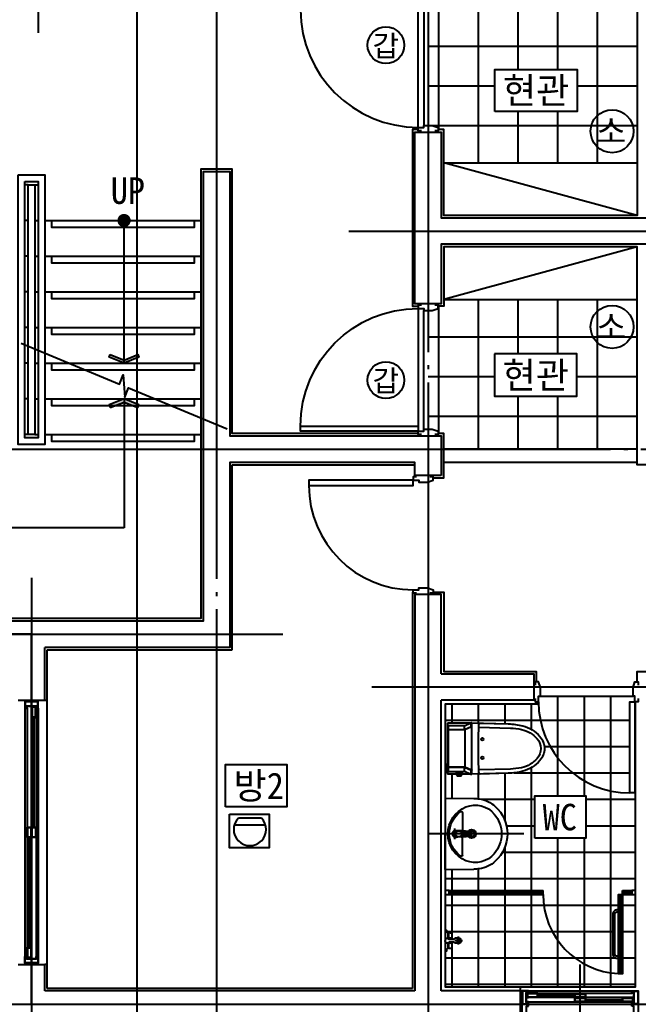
# Model space of a CAD drawing. Header units: millimetres. Extents: x 0 to 42050, y 0 to 29700.
# Drawn here: x 13946 to 18625, y 9952 to 17404 of the extents above; entities that cross this region are included whole.
import ezdxf
from ezdxf.enums import TextEntityAlignment as Align

# ---------------------------------------------------------------- set-up
doc = ezdxf.new("R2010")
doc.units = ezdxf.units.MM
doc.header["$LTSCALE"] = 100
doc.linetypes.add('CEN', pattern=[52.3, 50, -1, 0.3, -1])
for name, color, linetype in [('2SEC', 2, 'Continuous'), ('AA-DWXM-DOOR', 7, 'Continuous'), ('CEN', 1, 'CEN'), ('COL', 2, 'Continuous'), ('COR', 4, 'Continuous'), ('ELE-1', 4, 'Continuous'), ('ELE-2', 8, 'Continuous'), ('ETC', 6, 'Continuous'), ('FIN', 6, 'Continuous'), ('HAT', 8, 'Continuous'), ('RXANNOT', 6, 'Continuous'), ('RXDOOR', 6, 'Continuous'), ('TEXT', 3, 'Continuous'), ('TOILET', 6, 'Continuous'), ('WID', 4, 'Continuous'), ('WID-S', 3, 'Continuous'), ('감지기', 2, 'Continuous'), ('글씨', 3, 'Continuous'), ('마감선', 8, 'Continuous'), ('해치-1', 8, 'Continuous')]:
    doc.layers.add(name, color=color, linetype=linetype)
doc.layers.add('DEFPOINT', color=171, linetype='Continuous', plot=False)
doc.styles.add('굴림체', font='')
doc.styles.get('굴림체').set_extended_font_data('GulimChe')

# ---------------------------------------------------------------- blocks, each defined once
blk = doc.blocks.new('1000문WELKJWLT')
at = {"layer": 'RXDOOR'}
blk.add_lwpolyline([(485, 0), (485, 890), (445, 890), (445, 0)], close=True, dxfattribs=at)
for points in [[(-470, -24), (-470, 0), (-445, 0), (-445, -43), (-430, -43), (-430, -107), (-445, -150), (-470, -150), (-470, -126)], [(510, -24), (510, 0), (485, 0), (485, -43), (470, -43), (470, -107), (485, -150), (510, -150), (510, -126)]]:
    blk.add_lwpolyline(points, dxfattribs=at)
at = {"layer": 'RXDOOR', "color": 7}
blk.add_arc((445, 0), 890, 90, 180, dxfattribs=at)
at = {"layer": '해치-1'}
for p, q in [((-445, 0), (445, 0)), ((470, -43), (-430, -43))]:
    blk.add_line(p, q, dxfattribs=at)
blk = doc.blocks.new('샤워기1')
at = {"layer": 'TOILET'}
for p, q in [((0, -80), (0, 80)), ((5, 80), (0, 80)), ((10, 65), (10, 75)), ((20, 60), (15, 60)), ((20, 20), (20, 60)), ((25, 25), (25, 55)), ((40, 60), (30, 60)), ((40, 20), (30, 20)), ((66.9, 10), (30, 10)), ((50, 30), (50, 50)), ((100, 20), (76.9, 20)), ((100, 29.5), (100, -31)), ((10, -75), (10, -65)), ((20, -60), (15, -60)), ((20, -60), (20, -20)), ((25, -55), (25, -25)), ((66.9, -10), (30, -10)), ((40, -20), (30, -20)), ((40, -60), (30, -60)), ((50, -50), (50, -30)), ((66.9, -11), (66.9, -10)), ((130, 0), (72.7, 0)), ((100, -20), (75.9, -20)), ((5, -80), (0, -80))]:
    blk.add_line(p, q, dxfattribs=at)
blk.add_circle((100, 0), 12.9, dxfattribs=at)
for centre, radius, start, end in [((5, 75), 5, 360, 90), ((20, 0), 20, 90, 270), ((15, 65), 5, 180, 270), ((30, 20), 10, 180, 270), ((30, 55), 5, 90, 180), ((30, 25), 5, 180, 270), ((40, 50), 10, 360, 90), ((40, 30), 10, 270, 360), ((76.9, 10), 10, 90, 180), ((100, 0), 20, 360, 90), ((15, -65), 5, 90, 180), ((30, -20), 10, 90, 180), ((30, -25), 5, 90, 180), ((30, -55), 5, 180, 270), ((40, -30), 10, 360, 90), ((40, -50), 10, 270, 360), ((75.9, -11), 9, 180, 270), ((100, 0), 20, 270, 360), ((5, -75), 5, 270, 360)]:
    blk.add_arc(centre, radius, start, end, dxfattribs=at)
blk = doc.blocks.new('l-209')
at = {"layer": 'TOILET'}
for p, q in [((0, -595), (0, 125)), ((-270, 0), (-267.8, -216.1)), ((-270, 0), (0, 0)), ((270, 0), (0, 0)), ((270, 0), (267.8, -216.1)), ((-40, -70), (40, -70)), ((-160, -130), (0, -130)), ((160, -130), (0, -130))]:
    blk.add_line(p, q, dxfattribs=at)
for centre, radius, start, end in [((0, -240), 220, 90, 157.72575), ((0, -240), 210, 90, 143.1301), ((0, -240), 220, 22.27425, 90), ((0, -240), 210, 36.8699, 90), ((-160, -120), 10, 143.1301, 270), ((160, -120), 10, 270, 36.8699), ((32.1, -213.1), 300, 180.5731, 188.56321), ((-31, -227.3), 186.5, 157.72575, 230.26789), ((0, -200), 32.5, 122.41105, 57.58892), ((0, -200), 20.5, 138.39442, 41.60543), ((-0.1, -166.8), 11.3, 220.16728, 341.75722), ((31, -227.3), 186.5, 309.73211, 22.27425), ((-32.1, -213.1), 300, 351.43679, 359.4269), ((-37.1, -223.5), 230, 188.56321, 222.1434), ((37.1, -223.5), 230, 317.8566, 351.43679), ((0, -190), 235, 230.26789, 270), ((0, -190), 235, 270, 309.73211), ((0, -190), 280, 222.1434, 270), ((0, -190), 280, 270, 317.8566)]:
    blk.add_arc(centre, radius, start, end, dxfattribs=at)
blk.add_rational_spline([(-24, -77), (-24, -67), (-17, -60), (-9.9, -53), (0, -53)], [1, 0.923873602377, 1, 0.923873602377, 1], degree=2, knots=[-1, -1, -1, -0.5, -0.5, 0, 0, 0], dxfattribs=at)
for points, weights in [([(-23.5, -95.8), (-23.4, -72.3), (0, -72.4)], [1, 0.707125523923, 1]), ([(0, -53), (24, -53), (24, -77)], [1, 0.707185412155, 1]), ([(0, -72.4), (23.4, -72.3), (23.5, -95.8)], [1, 0.707125531839, 1]), ([(-23.7, -86.7), (-23.8, -85.7), (-23.8, -84.6)], [1, 0.999999988358, 1]), ([(-23.5, -96.4), (-23.5, -96.1), (-23.5, -95.8)], [1, 0.999912292231, 1]), ([(-22.7, -101.7), (-23.4, -99.1), (-23.5, -96.4)], [1, 0.993428574872, 1]), ([(-21, -131.5), (-21.5, -125.5), (-23.3, -99.1)], [1, 0.999993738718, 1]), ([(-22.6, -103.5), (-21.9, -110.6), (-17.5, -116.2)], [0.999999998303, 0.961287898842, 1]), ([(-17.1, -175.5), (-19.3, -153.5), (-21, -131.5)], [1, 0.999929583166, 1]), ([(-17.4, -116.2), (-17.3, -116.4), (-17.1, -116.6)], [1, 0.999939493835, 1]), ([(-17.1, -116.6), (-15.9, -118.3), (-15, -120.1)], [1, 0.995856495572, 1]), ([(-12.7, -128.8), (-12.9, -124.3), (-15, -120.1)], [1, 0.97872760239, 1]), ([(0, -76.1), (-1.8, -76.1), (-3.5, -76.4)], [1, 0.996173894031, 1]), ([(3.5, -76.4), (1.8, -76.1), (0, -76.1)], [1, 0.99615393672, 1]), ([(13.7, -123.6), (12.9, -126.2), (12.7, -128.9)], [1, 0.992239115756, 1]), ([(13.7, -123.6), (14.8, -119.8), (17.1, -116.7)], [1, 0.985343592235, 1]), ([(17.1, -116.7), (17.3, -116.5), (17.5, -116.2)], [1, 0.99993088888, 1]), ([(21, -131.5), (19.3, -153.5), (17.1, -175.5)], [1, 0.999929583166, 1]), ([(17.5, -116.2), (21.9, -110.6), (22.6, -103.5)], [1, 0.960904909508, 0.999999997682]), ([(22, -119.5), (21.5, -125.5), (21, -131.5)], [1, 0.999993601348, 1]), ([(22, -119.4), (23.1, -109.5), (23.5, -96.4)], [1, 0.999511615373, 1]), ([(22.9, -101.1), (23.4, -98.8), (23.5, -96.4)], [1, 0.994906627571, 1]), ([(23.5, -96.4), (23.5, -96.1), (23.5, -95.8)], [1, 0.999912241474, 1]), ([(23.8, -84.6), (23.8, -85.7), (23.7, -86.7)], [1, 0.999999988358, 1]), ([(-17.1, -175.5), (-17.1, -175.8), (-17.1, -176.2)], [1, 0.999995558988, 1]), ([(-17.1, -176.2), (-16.6, -181.3), (-15.4, -186.2)], [0.999999999999, 0.997376210987, 1]), ([(-15.4, -186.3), (-13.6, -193), (-7, -195.4)], [1, 0.881687855293, 1]), ([(-11, -168.1), (-11.3, -159.9), (-11.7, -151.7)], [1, 0.99999999674, 1]), ([(-8.8, -174.1), (-10.8, -171.4), (-11, -168.1)], [0.999999992955, 0.954250401593, 1]), ([(-7, -195.4), (-3.7, -196.8), (0, -196.8)], [1, 0.98175401891, 0.999998029441]), ([(0, -196.8), (3.6, -196.8), (7, -195.4)], [0.999998028509, 0.981707997139, 1]), ([(7, -195.4), (13.6, -193), (15.4, -186.3)], [1, 0.881586860345, 1]), ([(11, -168.1), (10.9, -169.2), (10.6, -170.3)], [1, 0.994235500943, 0.999999998565]), ([(11.7, -151.7), (11.4, -159.9), (11, -168.1)], [1, 0.99999999674, 1]), ([(15.4, -186.2), (16.6, -181.3), (17.1, -176.2)], [1, 0.997388432732, 1]), ([(17.1, -176.2), (17.1, -175.8), (17.1, -175.5)], [1, 0.999997227453, 1])]:
    blk.add_rational_spline(points, weights, degree=2, dxfattribs=at)
for points, knots in [([(0, -61.4), (-1.8, -61.4), (-3.2, -60.7), (-3.3, -59.3), (-3, -58.8), (-1.8, -58), (-0.9, -57.8), (0, -57.8)], [0, 0, 0, 0, 0.498025, 0.498025, 0.742403, 0.742403, 1, 1, 1, 1]), ([(-3.1, -60.2), (-3, -60), (-2.6, -59.6), (-1.9, -59.2), (-1, -58.9), (-0.3, -58.8), (0, -58.8)], [0, 0, 0, 0, 0.213027, 0.451355, 0.721359, 1, 1, 1, 1]), ([(0, -57.8), (0.9, -57.8), (1.7, -58), (3, -58.8), (3.3, -59.3), (3.2, -60.7), (1.8, -61.4), (0, -61.4)], [0, 0, 0, 0, 0.250344, 0.250344, 0.505692, 0.505692, 1, 1, 1, 1]), ([(0, -58.8), (1.2, -58.8), (1.9, -59.2), (2.7, -59.7), (3, -60), (3.1, -60.2)], [0, 0, 0, 0, 0.435639, 0.435639, 1, 1, 1, 1]), ([(-3.5, -75.7), (-8.8, -76.5), (-13.7, -78.9), (-20.6, -86.1), (-22.6, -90.6), (-22.8, -96.6)], [0, 0, 0, 0, 0.5, 0.5, 1, 1, 1, 1]), ([(0, -78.6), (-3.2, -78.6), (-6.4, -79.3), (-12.1, -81.7), (-14.7, -83.5), (-21.1, -90.4), (-23.3, -96.9), (-22.6, -103.5)], [0, 0, 0, 0, 0.248236, 0.248236, 0.496338, 0.496338, 1, 1, 1, 1]), ([(-3.5, -76.6), (-3.5, -76.8), (-3.1, -76.9), (-1.9, -77), (-0.9, -77), (0, -77)], [0, 0, 0, 0, 0.493042, 0.493042, 1, 1, 1, 1]), ([(0, -77), (0.9, -77), (1.8, -77), (3.2, -76.9), (3.5, -76.8), (3.5, -76.6)], [0, 0, 0, 0, 0.493716, 0.493716, 1, 1, 1, 1]), ([(22.6, -103.5), (23.3, -96.9), (21.1, -90.4), (14.7, -83.5), (12.1, -81.7), (6.4, -79.3), (3.3, -78.6), (0, -78.6)], [0, 0, 0, 0, 0.502806, 0.502806, 0.750772, 0.750772, 1, 1, 1, 1]), ([(22.9, -96.6), (22.6, -90.6), (20.6, -86.1), (13.7, -78.9), (8.8, -76.5), (3.5, -75.7)], [0, 0, 0, 0, 0.5, 0.5, 1, 1, 1, 1])]:
    blk.add_open_spline(points, degree=3, knots=knots, dxfattribs=at)
for points in [[(-23.8, -84.6), (-23.9, -80.8), (-24, -77)], [(-23.6, -91.4), (-23.7, -89.1), (-23.7, -86.7)], [(-23.6, -91.5), (-23.6, -92.5), (-23.6, -93.4)], [(-23.6, -93.4), (-23.5, -94.6), (-23.5, -95.8)], [(-22.8, -96.6), (-22.8, -98.4), (-22.8, -100.3)], [(-22.8, -101), (-22.8, -101.3), (-22.7, -101.5)], [(-11.7, -151.7), (-12.2, -140.3), (-12.7, -128.8)], [(-3.5, -75.7), (-3.5, -76.1), (-3.5, -76.6)], [(3.5, -76.6), (3.5, -76.1), (3.5, -75.7)], [(12.7, -128.9), (12.2, -140.3), (11.7, -151.7)], [(22.8, -99.9), (22.8, -98.3), (22.9, -96.6)], [(23.5, -95.8), (23.5, -94.6), (23.6, -93.4)], [(23.5, -95.2), (23.5, -94.9), (23.5, -94.6)], [(23.7, -86.7), (23.7, -89.1), (23.6, -91.4)], [(23.6, -93.4), (23.6, -92.5), (23.6, -91.5)], [(24, -77), (23.9, -80.8), (23.8, -84.6)]]:
    blk.add_open_spline(points, degree=2, dxfattribs=at)
blk = doc.blocks.new('A$C3AEE33D6')
at = {"layer": 'TOILET'}
for p, q in [((47.3, 733), (47.3, 730)), ((67.8, 733), (67.8, 730))]:
    blk.add_line(p, q, dxfattribs=at)
for points in [[(87.5, 750), (27.5, 750), (27.5, 744, 0.414214), (38.5, 733), (76.5, 733, 0.414214), (87.5, 744)], [(10.5, 666.5, 0.414214), (7.5, 663.5), (7.5, 626.5, 0.414214), (10.5, 623.5), (22.5, 623.5), (22.5, 666.5)], [(207.5, 0, -0.179504), (116.2, 33.9, -0.154276), (35.3, 164.6, -0.055395), (20.2, 274), (14.5, 485.2, -0.407666), (24, 495.5, -0.012282), (207.5, 500, -0.012282), (391, 495.5, -0.407666), (400.5, 485.2), (394.8, 274, -0.055395), (379.7, 164.6, -0.154276), (298.8, 33.9, -0.179504)]]:
    blk.add_lwpolyline(points, format="xyb", close=True, dxfattribs=at)
for points in [[(12.5, 666.5), (12.5, 727, -0.414214), (15.5, 730), (399.5, 730, -0.414214), (402.5, 727), (402.5, 553), (394.8, 274)], [(352, 727), (352, 605), (377, 605, 0.414214), (380, 608), (380, 724, 0.414214), (377, 727), (38, 727, 0.414214), (35, 724), (35, 608, 0.414214), (38, 605), (63, 605), (63, 727)], [(7.5, 661), (3, 661, 0.414214), (0, 658), (0, 632, 0.414214), (3, 629), (7.5, 629)], [(22.5, 623.5, 0.414214), (24, 622), (30, 622, 0.067164), (30, 668), (24, 668, 0.414214), (22.5, 666.5)], [(45.5, 550, -0.414214), (42.5, 553, 0.414214), (40.5, 555), (63, 605, -0.414214), (65, 603, 0.414214), (68, 600), (347, 600, 0.414214), (350, 603, -0.414214), (352, 605), (374.5, 555), (399.5, 555, 0.414214), (402.5, 558)], [(12.5, 558, 0.414214), (15.5, 555), (40.5, 555)], [(12.5, 553, 0.414214), (15.5, 550), (399.5, 550, 0.414214), (402.5, 553)], [(368.8, 496.5), (362.4, 257.5, -0.046704), (352.3, 174.2, -0.161878), (281.6, 54.7, -0.180796), (207.5, 27, -0.180796), (133.4, 54.7, -0.161878), (62.7, 174.2, -0.046704), (52.6, 257.5), (46.2, 496.5)]]:
    blk.add_lwpolyline(points, format="xyb", dxfattribs=at)
for points in [[(43.4, 550.9), (65.9, 600.9), (65.9, 727)], [(371.6, 550.9), (349.1, 600.9), (349.1, 727)], [(20.2, 274), (12.5, 553), (12.5, 623.5)], [(35.9, 605.9), (13.4, 555.9)], [(379.1, 605.9), (401.6, 555.9)]]:
    blk.add_lwpolyline(points, dxfattribs=at)
for centre in [(137.5, 470), (277.5, 470)]:
    blk.add_circle(centre, 10, dxfattribs=at)
for centre, radius, start, end in [((369.5, 553), 3, 270, 0), ((374.5, 553), 2, 90, 180)]:
    blk.add_arc(centre, radius, start, end, dxfattribs=at)
blk = doc.blocks.new('rekjrltert')
at = {"layer": '감지기', "linetype": 'Continuous', "ltscale": 2}
for p, q in [((240.7, -30.1), (67.4, -30.1)), ((272, -83.8), (36, -83.8))]:
    blk.add_line(p, q, dxfattribs=at)
blk.add_lwpolyline([(0, 0), (300, 0), (300, -255), (0, -255)], close=True, dxfattribs=at)
blk.add_arc((154, -116.7), 122.5, 135, 45, dxfattribs=at)
blk = doc.blocks.new('eksdua')
at = {"layer": '2SEC'}
blk.add_lwpolyline([(0, -12097.9), (0, 7164.8), (-479.4, 7164.8), (0, 6930.1)], dxfattribs=at)

msp = doc.modelspace()

# ---------------------------------------------------------------- hatches: boundary and pattern name
at = {"layer": 'ETC'}
for points in [[(14839.4, 14869.6), (14847.7, 14848.7), (14735.2, 14803.7), (14622.7, 14848.7), (14631.1, 14869.6), (14735.2, 14828)], [(14839.4, 14467.8), (14847.7, 14488.7), (14735.2, 14533.7), (14622.7, 14488.7), (14631.1, 14467.8), (14735.2, 14509.5)]]:
    msp.add_hatch(color=256, dxfattribs=at).paths.add_polyline_path(points)
at = {"layer": 'HAT'}
h = msp.add_hatch(dxfattribs=at)
h.set_pattern_fill('NET', color=256, scale=300, style=0)
h.set_pattern_definition([(0, (18617.23, 16303.73), (0, 300), []), (90, (18617.23, 16303.73), (-300, 2e-14), [])])
h.paths.add_polyline_path([(17540.9, 17027.7), (18162.2, 17027.7), (18162.2, 16707.7), (17540.9, 16707.7)], flags=16)
h.paths.add_polyline_path([(17546.9, 16706.5), (18199.6, 16706.5), (18199.6, 17030.5), (17546.9, 17030.5)], flags=24)
h.paths.add_polyline_path([(17245.2, 16321.7), (18617.2, 16321.7), (18617.2, 17653.7), (17153.2, 17653.7), (17153.2, 17535.7), (17110.2, 17535.7), (17110.2, 17518.7), (17067.2, 17503.7), (17035.2, 17503.7), (17035.2, 16603.7), (17067.2, 16603.7), (17110.2, 16588.7), (17110.2, 16573.7), (17245.2, 16573.7)])
h = msp.add_hatch(dxfattribs=at)
h.set_pattern_fill('NET', color=256, scale=300, style=0)
h.set_pattern_definition([(0, (18617.23, 15303.73), (0, 300), []), (90, (18617.23, 15303.73), (-300, 2e-14), [])])
h.paths.add_polyline_path([(18160, 14874.2), (18160, 14554.2), (17538.7, 14554.2), (17538.7, 14874.2)], flags=16)
h.paths.add_polyline_path([(17544.7, 14551.4), (18197.3, 14551.4), (18197.3, 14875.3), (17544.7, 14875.3)], flags=24)
h.paths.add_polyline_path([(18617.2, 15285.7), (17245.2, 15285.7), (17245.2, 15233.7), (17110.2, 15233.7), (17110.2, 15218.7), (17067.2, 15203.7), (17035.2, 15203.7), (17035.2, 14303.7), (17067.2, 14303.7), (17110.2, 14288.7), (17110.2, 14271.7), (17153.2, 14271.7), (17153.2, 14153.7), (18617.2, 14153.7)])

# ---------------------------------------------------------------- linework, layer by layer
for p, q in [((17153.2, 16321.7), (18617.2, 16321.7)), ((18617.2, 15921.7), (17153.2, 16321.7)), ((18617.2, 15685.7), (17153.2, 15285.7)), ((17153.2, 15285.7), (18617.2, 15285.7)), ((18617.2, 14153.7), (17153.2, 14153.7)), ((18617.2, 14053.7), (17153.2, 14053.7))]:
    msp.add_line(p, q)
msp.add_lwpolyline([(13956.5, 14955.3), (14700.6, 14645.7), (14729.4, 14715), (14741, 14547.7), (14769.8, 14616.9), (15514, 14307.3)])
at = {"layer": 'CEN'}
for p, q in [((16435.1, 15803.7), (23074.5, 15803.7)), ((8185.2, 14153.7), (19195, 14153.7)), ((8185.2, 12753.7), (15936.3, 12753.7)), ((16608.8, 12353.7), (19264.2, 12353.7)), ((8185.2, 9953.7), (31357.6, 9953.7))]:
    msp.add_line(p, q, dxfattribs=at)
for points in [[(14085.2, 25118.5), (14085.2, 17303.7)], [(17035.2, 25118.5), (17035.2, 5302.5)], [(15435.2, 18172.2), (15435.2, 5302.5)], [(14035.2, 13178.9), (14035.2, 5302.5)]]:
    msp.add_lwpolyline(points, dxfattribs=at)
at = {"layer": 'COL'}
for points in [[(22535.2, 14453.7), (22535.2, 15703.7), (17135.2, 15703.7), (17135.2, 15253.7), (16935.2, 15253.7), (16935.2, 16553.7), (17135.2, 16553.7), (17135.2, 15903.7), (22535.2, 15903.7), (22535.2, 17753.7)], [(12535.2, 12153.7), (12535.2, 12953.7), (12735.2, 12953.7), (12735.2, 12853.7), (15335.2, 12853.7), (15335.2, 16253.7), (15535.2, 16253.7), (15535.2, 14253.7), (17135.2, 14253.7), (17135.2, 13953.7)], [(17135.2, 13953.7), (16935.2, 13953.7), (16935.2, 14053.7), (15535.2, 14053.7), (15535.2, 12653.7), (14135.2, 12653.7)], [(17135.2, 12453.7), (17135.2, 13053.7), (16935.2, 13053.7), (16935.2, 10053.7)], [(14135.2, 12253.7), (14135.2, 12653.7)], [(17135.2, 12453.7), (17835.2, 12453.7), (17835.2, 12253.7), (17135.2, 12253.7)], [(13935.2, 12253.7), (14135.2, 12253.7)], [(17135.2, 10053.7), (17135.2, 12253.7)], [(12535.2, 10253.7), (12535.2, 9853.7), (13935.2, 9853.7), (13935.2, 9853.7), (17735.2, 9853.7), (17735.2, 10053.7), (17135.2, 10053.7)], [(13935.2, 10253.7), (14135.2, 10253.7)], [(14135.2, 10053.7), (14135.2, 10253.7)], [(16935.2, 10053.7), (14135.2, 10053.7)]]:
    msp.add_lwpolyline(points, dxfattribs=at)
at = {"layer": 'COR'}
for p, q in [((14010.2, 16153.7), (13985.2, 16153.7)), ((14060.2, 16153.7), (14085.2, 16153.7)), ((14010.2, 15883.7), (13985.2, 15883.7)), ((14060.2, 15883.7), (14085.2, 15883.7)), ((14135.2, 15883.7), (15317.2, 15883.7)), ((14010.2, 15613.7), (13985.2, 15613.7)), ((14060.2, 15613.7), (14085.2, 15613.7)), ((14135.2, 15613.7), (15317.2, 15613.7)), ((14010.2, 15343.7), (13985.2, 15343.7)), ((14060.2, 15343.7), (14085.2, 15343.7)), ((14135.2, 15343.7), (15317.2, 15343.7)), ((14010.2, 15073.7), (13985.2, 15073.7)), ((14060.2, 15073.7), (14085.2, 15073.7)), ((14135.2, 15073.7), (15317.2, 15073.7)), ((14010.2, 14803.7), (13985.2, 14803.7)), ((14060.2, 14803.7), (14085.2, 14803.7)), ((14135.2, 14803.7), (15317.2, 14803.7)), ((14010.2, 14533.7), (13985.2, 14533.7)), ((14060.2, 14533.7), (14085.2, 14533.7)), ((14135.2, 14533.7), (15317.2, 14533.7)), ((14010.2, 14263.7), (13985.2, 14263.7)), ((14060.2, 14263.7), (14085.2, 14263.7)), ((14135.2, 14263.7), (15317.2, 14263.7))]:
    msp.add_line(p, q, dxfattribs=at)
for points in [[(13935.2, 16228.7), (14135.2, 16228.7), (14135.2, 14188.7), (13935.2, 14188.7)], [(13985.2, 16178.7), (14085.2, 16178.7), (14085.2, 14238.7), (13985.2, 14238.7)], [(14010.2, 16153.7), (14060.2, 16153.7), (14060.2, 14263.7), (14010.2, 14263.7)]]:
    msp.add_lwpolyline(points, close=True, dxfattribs=at)
at = {"layer": 'DEFPOINT'}
for points in [[(24035.2, 21253.7), (12035.2, 21253.7), (12035.2, 16153.7), (12635.2, 16153.7), (12635.2, 9953.7), (26835.2, 9953.7), (26835.2, 18453.7)], [(14035.2, 12753.7), (12635.2, 12753.7), (12635.2, 9953.7), (14035.2, 9953.7)]]:
    msp.add_lwpolyline(points, close=True, dxfattribs=at)
at = {"layer": 'ELE-1', "linetype": 'Continuous'}
for points in [[(18475.2, 10666.2), (18463.2, 10666.2, 0.414214), (18433.2, 10636.2), (18433.2, 10331.2, 0.414214), (18463.2, 10301.2), (18475.2, 10301.2)], [(18475.2, 10316.2), (18463.2, 10316.2, -0.414214), (18448.2, 10331.2), (18448.2, 10636.2, -0.414214), (18463.2, 10651.2), (18475.2, 10651.2)]]:
    msp.add_lwpolyline(points, format="xyb", dxfattribs=at)
for points in [[(18485.2, 10678.7), (18485.2, 10638.7), (18475.2, 10638.7), (18475.2, 10678.7)], [(18485.2, 10328.7), (18485.2, 10288.7), (18475.2, 10288.7), (18475.2, 10328.7)]]:
    msp.add_lwpolyline(points, close=True, dxfattribs=at)
at = {"layer": 'ELE-1'}
msp.add_arc((18505.2, 10783.7), 600, 180, 267.13402, dxfattribs=at)
at = {"layer": 'ELE-2'}
for p, q in [((13985.2, 12193.7), (13985.2, 10313.7)), ((14001.2, 12193.7), (14001.2, 10313.7)), ((14035.2, 10313.7), (14035.2, 12193.7)), ((14069.2, 12193.7), (14069.2, 10313.7)), ((14085.2, 12193.7), (14085.2, 10313.7)), ((14085.2, 12193.7), (14085.2, 10313.7)), ((17195.2, 10813.7), (17905.2, 10813.7)), ((17905.2, 10783.7), (17905.2, 10813.7)), ((17905.2, 10783.7), (17905.2, 10813.7)), ((18505.2, 10783.7), (18505.2, 10813.7)), ((18505.2, 10783.7), (18505.2, 10813.7)), ((18505.2, 10813.7), (18575.2, 10813.7)), ((17195.2, 10783.7), (17905.2, 10783.7)), ((18505.2, 10783.7), (18575.2, 10783.7)), ((18185.2, 9653.7), (18185.2, 10253.7)), ((17795.2, 10053.7), (18575.2, 10053.7)), ((17795.2, 10037.7), (18575.2, 10037.7)), ((18575.2, 10003.7), (17795.2, 10003.7)), ((17795.2, 9969.7), (18575.2, 9969.7)), ((17795.2, 9953.7), (18575.2, 9953.7)), ((17795.2, 9953.7), (18575.2, 9953.7))]:
    msp.add_line(p, q, dxfattribs=at)
for points in [[(14185.2, 15883.7), (14185.2, 15833.7), (15267.2, 15833.7), (15267.2, 15883.7)], [(14185.2, 15613.7), (14185.2, 15563.7), (15267.2, 15563.7), (15267.2, 15613.7)], [(14185.2, 15343.7), (14185.2, 15293.7), (15267.2, 15293.7), (15267.2, 15343.7)], [(14185.2, 15073.7), (14185.2, 15023.7), (15267.2, 15023.7), (15267.2, 15073.7)], [(14185.2, 14803.7), (14185.2, 14753.7), (15267.2, 14753.7), (15267.2, 14803.7)], [(14185.2, 14533.7), (14185.2, 14483.7), (15267.2, 14483.7), (15267.2, 14533.7)], [(14185.2, 14263.7), (14185.2, 14213.7), (15267.2, 14213.7), (15267.2, 14263.7)]]:
    msp.add_lwpolyline(points, dxfattribs=at)
msp.add_lwpolyline([(18505.2, 10783.7), (18505.2, 10183.7), (18475.2, 10183.7), (18475.2, 10783.7)], close=True, dxfattribs=at)
at = {"layer": 'ETC'}
for p, q in [((14735.2, 14803.7), (14735.2, 15883.7)), ((14735.2, 14533.7), (14735.2, 13558.7)), ((14735.2, 13558.7), (13335.2, 13558.7))]:
    msp.add_line(p, q, dxfattribs=at)
at = {"layer": 'ETC', "color": 6}
for points in [[(17540.9, 16707.7), (17540.9, 17027.7), (18162.2, 17027.7), (18162.2, 16707.7)], [(17538.7, 14874.2), (17538.7, 14554.2), (18160, 14554.2), (18160, 14874.2)], [(15503.7, 11446.2), (15503.7, 11766.2), (15967.3, 11766.2), (15967.3, 11446.2)], [(17841.8, 11209.2), (17841.8, 11529.2), (18227.6, 11529.2), (18227.6, 11209.2)]]:
    msp.add_lwpolyline(points, close=True, dxfattribs=at)
at = {"layer": 'ETC', "const_width": 50}
msp.add_lwpolyline([(14710.2, 15883.7, -1), (14760.2, 15883.7, -1)], format="xyb", close=True, dxfattribs=at)
at = {"layer": 'ETC'}
for points in [[(14631.1, 14869.6), (14735.2, 14828), (14839.4, 14869.6), (14847.7, 14848.7), (14735.2, 14803.7), (14622.7, 14848.7)], [(14631.1, 14467.8), (14735.2, 14509.5), (14839.4, 14467.8), (14847.7, 14488.7), (14735.2, 14533.7), (14622.7, 14488.7)]]:
    msp.add_lwpolyline(points, close=True, dxfattribs=at)
for centre in [(18427.1, 16559.6), (18427.1, 15079)]:
    msp.add_circle(centre, 162.6, dxfattribs=at)
at = {"layer": 'FIN'}
for centre, radius, start, end in [((13982.6, 12248.7), 5.67, 298.07249, 61.92751), ((13982.4, 10258.7), 5.74, 299.36498, 60.63502)]:
    msp.add_arc(centre, radius, start, end, dxfattribs=at)
at = {"layer": 'HAT'}
for p, q in [((17217.2, 12082.7), (17217.2, 12223.7)), ((17417.2, 12081.2), (17417.2, 12223.7)), ((17617.2, 12075.7), (17617.2, 12223.7)), ((17817.2, 12032.6), (17817.2, 12223.7)), ((18017.2, 11816), (18017.2, 12284.7)), ((18217.2, 11643), (18217.2, 12284.7)), ((18417.2, 11566.7), (18417.2, 12284.7)), ((17165.2, 12103.7), (17884.2, 12103.7)), ((17884.2, 12103.7), (18560.2, 12103.7)), ((17914.3, 11903.7), (17958.7, 11903.7)), ((17958.7, 11903.7), (18560.2, 11903.7)), ((18017.2, 11529.2), (18017.2, 11816)), ((17617.2, 11341), (17617.2, 11699.7)), ((17686.9, 11703.7), (18128.2, 11703.7)), ((17817.2, 10813.7), (17817.2, 11742.9)), ((18128.2, 11703.7), (18560.2, 11703.7)), ((17217.2, 11511.7), (17217.2, 11692.7)), ((17417.2, 11511.7), (17417.2, 11694.2)), ((18217.2, 11529.2), (18217.2, 11643)), ((18417.2, 10190.2), (18417.2, 11566.7)), ((17438.9, 11503.7), (17841.8, 11503.7)), ((18227.6, 11503.7), (18605.2, 11503.7)), ((17628.4, 11303.7), (17841.8, 11303.7)), ((18227.6, 11303.7), (18605.2, 11303.7)), ((18017.2, 10434.6), (18017.2, 11209.2)), ((18217.2, 10257.4), (18217.2, 11209.2)), ((17598.6, 11103.7), (18605.2, 11103.7)), ((17617.2, 10813.7), (17617.2, 11143.4)), ((17217.2, 10813.7), (17217.2, 10972.7)), ((17417.2, 10813.7), (17417.2, 10972.8)), ((17165.2, 10903.7), (18605.2, 10903.7)), ((17217.2, 10443.7), (17217.2, 10783.7)), ((17417.2, 10083.7), (17417.2, 10783.7)), ((17617.2, 10083.7), (17617.2, 10783.7)), ((17817.2, 10083.7), (17817.2, 10783.7)), ((17165.2, 10703.7), (17910.6, 10703.7)), ((17910.6, 10703.7), (18475.2, 10703.7)), ((18505.2, 10703.7), (18605.2, 10703.7)), ((17175.2, 10503.7), (17974.6, 10503.7)), ((17974.6, 10503.7), (18433.2, 10503.7)), ((18017.2, 10083.7), (18017.2, 10434.6)), ((18505.2, 10503.7), (18605.2, 10503.7)), ((17217.2, 10083.7), (17217.2, 10423.7)), ((17165.2, 10303.7), (18145.2, 10303.7)), ((18145.2, 10303.7), (18451.2, 10303.7)), ((18505.2, 10303.7), (18605.2, 10303.7)), ((18217.2, 10083.7), (18217.2, 10257.4)), ((18417.2, 10083.7), (18417.2, 10190.2)), ((17165.2, 10103.7), (18335.2, 10103.7)), ((18335.2, 10103.7), (18605.2, 10103.7))]:
    msp.add_line(p, q, dxfattribs=at)
at = {"layer": 'RXANNOT'}
for centre in [(16715.9, 17210.8), (16715.9, 14675.8)]:
    msp.add_circle(centre, 138.5, dxfattribs=at)
at = {"layer": 'RXDOOR'}
for points in [[(16947.2, 13943.7), (16923.2, 13943.7), (16923.2, 13918.7), (16966.2, 13918.7), (16966.2, 13903.7), (17030.2, 13903.7), (17073.2, 13918.7), (17073.2, 13943.7), (17049.2, 13943.7)], [(16947.2, 13063.7), (16923.2, 13063.7), (16923.2, 13088.7), (16966.2, 13088.7), (16966.2, 13103.7), (17030.2, 13103.7), (17073.2, 13088.7), (17073.2, 13063.7), (17049.2, 13063.7)], [(17845.2, 12265.7), (17845.2, 12241.7), (17870.2, 12241.7), (17870.2, 12284.7), (17885.2, 12284.7), (17885.2, 12348.7), (17870.2, 12391.7), (17845.2, 12391.7), (17845.2, 12367.7)], [(18625.2, 12265.7), (18625.2, 12241.7), (18600.2, 12241.7), (18600.2, 12284.7), (18585.2, 12284.7), (18585.2, 12348.7), (18600.2, 12391.7), (18625.2, 12391.7), (18625.2, 12367.7)]]:
    msp.add_lwpolyline(points, dxfattribs=at)
for points in [[(16923.2, 13918.7), (16133.2, 13918.7), (16133.2, 13878.7), (16923.2, 13878.7)], [(18600.2, 12241.7), (18600.2, 11551.7), (18560.2, 11551.7), (18560.2, 12241.7)]]:
    msp.add_lwpolyline(points, close=True, dxfattribs=at)
at = {"layer": 'RXDOOR', "color": 7}
for centre, radius in [((16923.2, 13878.7), 790), ((18560.2, 12241.7), 690)]:
    msp.add_arc(centre, radius, 180, 270, dxfattribs=at)
at = {"layer": 'WID'}
for p, q in [((14049.7, 11293.7), (14049.7, 12123.7)), ((14054.7, 11293.7), (14054.7, 12123.7)), ((14015.7, 11213.7), (14015.7, 10383.7)), ((14020.7, 11213.7), (14020.7, 10383.7)), ((18145.2, 10023.2), (17865.2, 10023.2)), ((18145.2, 10018.2), (17865.2, 10018.2)), ((18225.2, 9989.2), (18505.2, 9989.2)), ((18225.2, 9984.2), (18505.2, 9984.2))]:
    msp.add_line(p, q, dxfattribs=at)
at = {"layer": 'WID-S'}
for p, q in [((14035.2, 12208.7), (14035.2, 12193.7)), ((14035.2, 10298.7), (14035.2, 10313.7)), ((17780.2, 10003.7), (17795.2, 10003.7)), ((18590.2, 10003.7), (18575.2, 10003.7))]:
    msp.add_line(p, q, dxfattribs=at)
for points in [[(14069.2, 12193.7), (14085.2, 12193.7), (14085.2, 12193.7), (14085.2, 12193.7), (14085.2, 12193.7), (14085.2, 12193.7), (14085.2, 12243.7), (14085.2, 12243.7), (14085.2, 12243.7), (14085.2, 12243.7), (14085.2, 12243.7), (13985.2, 12243.7), (13985.2, 12193.7), (14001.2, 12193.7), (14001.2, 12208.7), (14069.2, 12208.7)], [(14072.2, 12196.7), (14082.2, 12196.7), (14082.2, 12196.7), (14082.2, 12196.7), (14082.2, 12196.7), (14082.2, 12196.7), (14082.2, 12240.7), (14082.2, 12240.7), (14082.2, 12240.7), (14082.2, 12240.7), (14082.2, 12240.7), (13988.2, 12240.7), (13988.2, 12196.7), (13998.2, 12196.7), (13998.2, 12211.7), (14072.2, 12211.7)], [(14037.2, 12123.7), (14067.2, 12123.7), (14067.2, 12203.7), (14037.2, 12203.7)], [(14040.2, 12126.7), (14064.2, 12126.7), (14064.2, 12200.7), (14040.2, 12200.7)], [(14003.2, 11293.7), (14033.2, 11293.7), (14033.2, 11213.7), (14003.2, 11213.7)], [(14006.2, 11290.7), (14030.2, 11290.7), (14030.2, 11216.7), (14006.2, 11216.7)], [(14037.2, 11293.7), (14067.2, 11293.7), (14067.2, 11213.7), (14037.2, 11213.7)], [(14040.2, 11290.7), (14064.2, 11290.7), (14064.2, 11216.7), (14040.2, 11216.7)], [(17195.2, 10783.7), (17195.2, 10813.7), (17165.2, 10813.7), (17165.2, 10783.7)], [(18605.2, 10783.7), (18605.2, 10813.7), (18575.2, 10813.7), (18575.2, 10783.7)], [(18485.2, 10183.7), (18485.2, 10783.7), (18495.2, 10783.7), (18495.2, 10183.7)], [(14003.2, 10383.7), (14033.2, 10383.7), (14033.2, 10303.7), (14003.2, 10303.7)], [(14006.2, 10380.7), (14030.2, 10380.7), (14030.2, 10306.7), (14006.2, 10306.7)], [(14069.2, 10313.7), (14085.2, 10313.7), (14085.2, 10313.7), (14085.2, 10313.7), (14085.2, 10313.7), (14085.2, 10313.7), (14085.2, 10263.7), (14085.2, 10263.7), (14085.2, 10263.7), (14085.2, 10263.7), (14085.2, 10263.7), (13985.2, 10263.7), (13985.2, 10313.7), (14001.2, 10313.7), (14001.2, 10298.7), (14069.2, 10298.7)], [(14072.2, 10310.7), (14082.2, 10310.7), (14082.2, 10310.7), (14082.2, 10310.7), (14082.2, 10310.7), (14082.2, 10310.7), (14082.2, 10266.7), (14082.2, 10266.7), (14082.2, 10266.7), (14082.2, 10266.7), (14082.2, 10266.7), (13988.2, 10266.7), (13988.2, 10310.7), (13998.2, 10310.7), (13998.2, 10295.7), (14072.2, 10295.7)], [(17795.2, 10037.7), (17795.2, 10053.7), (17795.2, 10053.7), (17795.2, 10053.7), (17795.2, 10053.7), (17795.2, 10053.7), (17745.2, 10053.7), (17745.2, 10053.7), (17745.2, 10053.7), (17745.2, 10053.7), (17745.2, 10053.7), (17745.2, 9953.7), (17795.2, 9953.7), (17795.2, 9969.7), (17780.2, 9969.7), (17780.2, 10037.7)], [(17792.2, 10040.7), (17792.2, 10050.7), (17792.2, 10050.7), (17792.2, 10050.7), (17792.2, 10050.7), (17792.2, 10050.7), (17748.2, 10050.7), (17748.2, 10050.7), (17748.2, 10050.7), (17748.2, 10050.7), (17748.2, 10050.7), (17748.2, 9956.7), (17792.2, 9956.7), (17792.2, 9966.7), (17777.2, 9966.7), (17777.2, 10040.7)], [(17865.2, 10005.7), (17865.2, 10035.7), (17785.2, 10035.7), (17785.2, 10005.7)], [(17862.2, 10008.7), (17862.2, 10032.7), (17788.2, 10032.7), (17788.2, 10008.7)], [(18145.2, 10005.7), (18145.2, 10035.7), (18225.2, 10035.7), (18225.2, 10005.7)], [(18145.2, 9971.7), (18145.2, 10001.7), (18225.2, 10001.7), (18225.2, 9971.7)], [(18148.2, 10008.7), (18148.2, 10032.7), (18222.2, 10032.7), (18222.2, 10008.7)], [(18148.2, 9974.7), (18148.2, 9998.7), (18222.2, 9998.7), (18222.2, 9974.7)], [(18505.2, 9971.7), (18505.2, 10001.7), (18585.2, 10001.7), (18585.2, 9971.7)], [(18508.2, 9974.7), (18508.2, 9998.7), (18582.2, 9998.7), (18582.2, 9974.7)], [(18575.2, 10037.7), (18575.2, 10053.7), (18575.2, 10053.7), (18575.2, 10053.7), (18575.2, 10053.7), (18575.2, 10053.7), (18625.2, 10053.7), (18625.2, 10053.7), (18625.2, 10053.7), (18625.2, 10053.7), (18625.2, 10053.7), (18625.2, 9953.7), (18575.2, 9953.7), (18575.2, 9969.7), (18590.2, 9969.7), (18590.2, 10037.7)], [(18578.2, 10040.7), (18578.2, 10050.7), (18578.2, 10050.7), (18578.2, 10050.7), (18578.2, 10050.7), (18578.2, 10050.7), (18622.2, 10050.7), (18622.2, 10050.7), (18622.2, 10050.7), (18622.2, 10050.7), (18622.2, 10050.7), (18622.2, 9956.7), (18578.2, 9956.7), (18578.2, 9966.7), (18593.2, 9966.7), (18593.2, 10040.7)], [(17795.2, 9937.7), (17795.2, 9953.7), (17795.2, 9953.7), (17795.2, 9953.7), (17795.2, 9953.7), (17795.2, 9953.7), (17745.2, 9953.7), (17745.2, 9953.7), (17745.2, 9953.7), (17745.2, 9953.7), (17745.2, 9953.7), (17745.2, 9853.7), (17795.2, 9853.7), (17795.2, 9869.7), (17780.2, 9869.7), (17780.2, 9937.7)], [(18575.2, 9937.7), (18575.2, 9953.7), (18575.2, 9953.7), (18575.2, 9953.7), (18575.2, 9953.7), (18575.2, 9953.7), (18625.2, 9953.7), (18625.2, 9953.7), (18625.2, 9953.7), (18625.2, 9953.7), (18625.2, 9953.7), (18625.2, 9853.7), (18575.2, 9853.7), (18575.2, 9869.7), (18590.2, 9869.7), (18590.2, 9937.7)]]:
    msp.add_lwpolyline(points, close=True, dxfattribs=at)
for points in [[(17195.2, 10793.7), (17905.2, 10793.7), (17905.2, 10803.7), (17195.2, 10803.7)], [(18575.2, 10793.7), (18505.2, 10793.7), (18505.2, 10803.7), (18575.2, 10803.7)]]:
    msp.add_lwpolyline(points, dxfattribs=at)
at = {"layer": '마감선'}
for p, q in [((15553.2, 12635.7), (15553.2, 14035.7)), ((15553.2, 14035.7), (16935.2, 14035.7)), ((16923.2, 13071.7), (16917.2, 13071.7)), ((16917.2, 13071.7), (16917.2, 10071.7)), ((14153.2, 12635.7), (15553.2, 12635.7)), ((14153.2, 12253.7), (14153.2, 12635.7)), ((14135.2, 12253.7), (14153.2, 12253.7)), ((14153.2, 10253.7), (14153.2, 12253.7)), ((17885.2, 12284.7), (18585.2, 12284.7)), ((14153.2, 10253.7), (14135.2, 10253.7)), ((14153.2, 10071.7), (14153.2, 10253.7)), ((16917.2, 10071.7), (14153.2, 10071.7)), ((17735.2, 10053.7), (17735.2, 10083.7))]:
    msp.add_line(p, q, dxfattribs=at)
for points in [[(22597.2, 17771.7), (22517.2, 17771.7), (22517.2, 15921.7), (18853.2, 15921.7), (18853.2, 17771.7), (18617.2, 17771.7), (18617.2, 15921.7), (17153.2, 15921.7), (17153.2, 16571.7), (17110.2, 16571.7)], [(16960.2, 16571.7), (16917.2, 16571.7), (16917.2, 15235.7), (16960.2, 15235.7)], [(16960.2, 14271.7), (15553.2, 14271.7), (15553.2, 16271.7), (15317.2, 16271.7), (15317.2, 12871.7), (12753.2, 12871.7), (12753.2, 16271.7)], [(22597.2, 14435.7), (22517.2, 14435.7), (22517.2, 15685.7), (18853.2, 15685.7), (18853.2, 14035.7), (18617.2, 14035.7), (18617.2, 15685.7), (17153.2, 15685.7), (17153.2, 15235.7), (17110.2, 15235.7)], [(17073.2, 13935.7), (17153.2, 13935.7), (17153.2, 14271.7), (17110.2, 14271.7)], [(17073.2, 13071.7), (17153.2, 13071.7), (17153.2, 12471.7), (17853.2, 12471.7), (17853.2, 12391.7)], [(18617.2, 12391.7), (18617.2, 12471.7), (18853.2, 12471.7), (18853.2, 10071.7), (22517.2, 10071.7), (22517.2, 12471.7), (22597.2, 12471.7)], [(17865.2, 12241.7), (17865.2, 12223.7), (17165.2, 12223.7), (17165.2, 10083.7), (18605.2, 10083.7), (18605.2, 12241.7)]]:
    msp.add_lwpolyline(points, dxfattribs=at)

# ---------------------------------------------------------------- block references
at = {"layer": '2SEC'}
msp.add_blockref('eksdua', (14835.2, 17953.7), dxfattribs=at)
at = {"layer": 'AA-DWXM-DOOR', "xscale": -1, "rotation": 180}
msp.add_blockref('샤워기1', (17165.2, 10433.7), dxfattribs=at)
at = {"layer": 'COL', "rotation": 90}
msp.add_blockref('1000문WELKJWLT', (16960.2, 17033.7), dxfattribs=at)
at = {"layer": 'COL', "xscale": -1, "rotation": 90}
msp.add_blockref('1000문WELKJWLT', (16960.2, 14773.7), dxfattribs=at)
at = {"layer": 'COL', "extrusion": (0, 0, -1), "zscale": -1, "rotation": 270}
msp.add_blockref('l-209', (-17165.2, 11242.2), dxfattribs=at)
at = {"layer": 'FIN', "rotation": 90}
msp.add_blockref('A$C3AEE33D6', (17915.2, 11680.2), dxfattribs=at)
at = {"layer": '감지기'}
msp.add_blockref('rekjrltert', (15533.1, 11392.2), dxfattribs=at)

# ---------------------------------------------------------------- texts
at = {"layer": 'TEXT', "style": '굴림체'}
for s, p in [('현관', (17600.9, 16867.7)), ('현관', (17598.7, 14712.6)), ('방2', (15563.7, 11606.2)), ('WC', (17901.8, 11369.2))]:
    msp.add_text(s, height=200, dxfattribs=at).set_placement(p, align=Align.MIDDLE_LEFT)
msp.add_text('UP', height=200, dxfattribs=at).set_placement((14764, 16110.1), align=Align.MIDDLE_CENTER)
at = {"layer": '글씨', "style": '굴림체'}
for p in [(16715.3, 17206.1), (16715.3, 14671.1)]:
    msp.add_text('갑', height=160, dxfattribs=at).set_placement(p, align=Align.MIDDLE_CENTER)
for p in [(18307.6, 16559.6), (18307.6, 15079)]:
    msp.add_text('소', height=180, dxfattribs=at).set_placement(p, align=Align.MIDDLE_LEFT)

doc.saveas('drawing.dxf')
